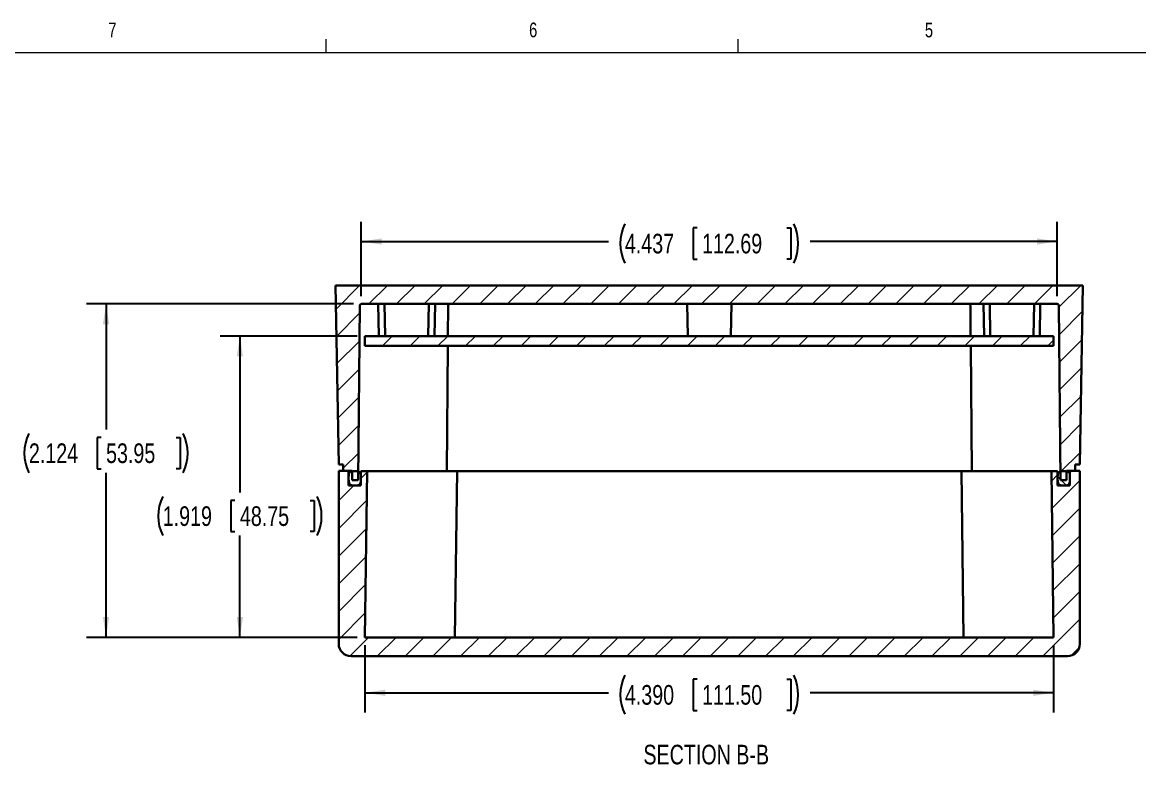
# Model space of a CAD drawing. Header units: inches. Extents: x 0.3 to 21.8, y 0.2 to 16.9.
# Drawn here: x 3.84 to 10.95, y 12.12 to 16.85 of the extents above; entities that cross this region are included whole.
import ezdxf

# ---------------------------------------------------------------- set-up
doc = ezdxf.new("R2010")
doc.units = ezdxf.units.IN
doc.header["$MEASUREMENT"] = 0
doc.layers.add('SLD-0', color=7, linetype='Continuous')
doc.styles.add('SLDTEXTSTYLE1', font='TXT', dxfattribs={"width": 0.75})
doc.dimstyles.new('SLDDIMSTYLE0', dxfattribs={"dimtxt": 0.125, "dimasz": 0.13, "dimexe": 0, "dimexo": 0.0625, "dimgap": 0.03125, "dimtad": 0, "dimtih": 1, "dimtoh": 1, "dimdec": 3, "dimrnd": 1e-09, "dimzin": 12, "dimdsep": 46, "dimtxsty": 'SLDTEXTSTYLE1', "dimsah": 1, "dimcen": 0.09, "dimadec": 0, "dimazin": 3, "dimtfac": 1, "dimtdec": 3, "dimtofl": 0, "dimtmove": 0, "dimatfit": 3, "dimfxl": 0, "dimfrac": 2, "dimtolj": 1, "dimtzin": 12, "dimarcsym": 0})
doc.dimstyles.new('SLDDIMSTYLE2', dxfattribs={"dimtxt": 0.125, "dimasz": 0.13, "dimexe": 0, "dimexo": 0.0625, "dimgap": 0.03125, "dimtad": 0, "dimtih": 1, "dimtoh": 1, "dimdec": 3, "dimrnd": 1e-09, "dimzin": 4, "dimdsep": 46, "dimtxsty": 'SLDTEXTSTYLE1', "dimsah": 1, "dimcen": 0.09, "dimadec": 0, "dimazin": 1, "dimtfac": 1, "dimtdec": 3, "dimtofl": 0, "dimtmove": 0, "dimatfit": 3, "dimfxl": 0, "dimfrac": 2, "dimtolj": 1, "dimtzin": 12, "dimarcsym": 0})

# ---------------------------------------------------------------- blocks, each defined once
blk = doc.blocks.new('_D_3')
at = {"layer": 'SLD-0', "color": 59}
for p, q in [((5.9458, 15.0597), (4.2438, 15.0597)), ((4.3688, 15.0597), (4.3688, 14.2594)), ((4.3371, 14.2086), (4.3117, 14.2086)), ((4.3117, 14.2086), (4.3117, 14.0102)), ((4.8162, 14.2086), (4.8416, 14.2086)), ((4.8416, 14.2086), (4.8416, 14.0102)), ((4.3117, 14.0102), (4.3371, 14.0102)), ((4.3688, 12.9356), (4.3688, 13.9848)), ((4.8416, 14.0102), (4.8162, 14.0102)), ((5.9692, 12.9356), (4.2438, 12.9356))]:
    blk.add_line(p, q, dxfattribs=at)
for centre, start, end in [((4.1262, 14.1094), 153.43495, 206.56505), ((4.6114, 14.1094), 333.43495, 26.56505)]:
    blk.add_arc(centre, 0.2786, start, end, dxfattribs=at)
for points in [[(4.3688, 15.0597), (4.3488, 14.9297), (4.3888, 14.9297)], [(4.3688, 12.9356), (4.3888, 13.0656), (4.3488, 13.0656)]]:
    blk.add_solid(points, dxfattribs=at)
at = {"layer": 'SLD-0', "color": 59, "char_height": 0.125, "attachment_point": 1, "style": 'SLDTEXTSTYLE1'}
for s, insert in [('2.124', (3.877, 14.1713)), ('53.95', (4.3688, 14.1713))]:
    blk.add_mtext(s, dxfattribs=dict(at, insert=insert))
blk = doc.blocks.new('_D_4')
at = {"layer": 'SLD-0', "color": 59}
for p, q in [((5.9692, 14.855), (5.0971, 14.855)), ((5.2221, 14.855), (5.2221, 13.8586)), ((5.1903, 13.8078), (5.1649, 13.8078)), ((5.1649, 13.8078), (5.1649, 13.6093)), ((5.6694, 13.8078), (5.6948, 13.8078)), ((5.6948, 13.8078), (5.6948, 13.6093)), ((5.1649, 13.6093), (5.1903, 13.6093)), ((5.6948, 13.6093), (5.6694, 13.6093)), ((5.2221, 12.9356), (5.2221, 13.584)), ((5.9692, 12.9356), (5.0971, 12.9356))]:
    blk.add_line(p, q, dxfattribs=at)
for centre, start, end in [((4.9795, 13.7086), 153.43495, 206.56505), ((5.4646, 13.7086), 333.43495, 26.56505)]:
    blk.add_arc(centre, 0.2786, start, end, dxfattribs=at)
for points in [[(5.2221, 14.855), (5.2021, 14.725), (5.2421, 14.725)], [(5.2221, 12.9356), (5.2421, 13.0656), (5.2021, 13.0656)]]:
    blk.add_solid(points, dxfattribs=at)
at = {"layer": 'SLD-0', "color": 59, "char_height": 0.125, "attachment_point": 1, "style": 'SLDTEXTSTYLE1'}
for s, insert in [('1.919', (4.7303, 13.7705)), ('48.75', (5.2221, 13.7705))]:
    blk.add_mtext(s, dxfattribs=dict(at, insert=insert))
blk = doc.blocks.new('_D_5')
at = {"layer": 'SLD-0', "color": 59}
for p, q in [((6.0192, 12.8856), (6.0192, 12.4577)), ((10.4091, 12.8856), (10.4091, 12.4577)), ((8.1363, 12.6693), (8.1109, 12.6693)), ((8.1109, 12.6693), (8.1109, 12.4708)), ((8.7077, 12.6693), (8.7331, 12.6693)), ((8.7331, 12.6693), (8.7331, 12.4708)), ((6.0192, 12.5827), (7.5707, 12.5827)), ((10.4091, 12.5827), (8.8577, 12.5827)), ((8.1109, 12.4708), (8.1363, 12.4708)), ((8.7331, 12.4708), (8.7077, 12.4708))]:
    blk.add_line(p, q, dxfattribs=at)
for centre, start, end in [((7.9254, 12.57), 153.43495, 206.56505), ((8.5029, 12.57), 333.43495, 26.56505)]:
    blk.add_arc(centre, 0.2786, start, end, dxfattribs=at)
for points in [[(6.0192, 12.5827), (6.1492, 12.5627), (6.1492, 12.6027)], [(10.4091, 12.5827), (10.2791, 12.6027), (10.2791, 12.5627)]]:
    blk.add_solid(points, dxfattribs=at)
at = {"layer": 'SLD-0', "color": 59, "char_height": 0.125, "attachment_point": 1, "style": 'SLDTEXTSTYLE1'}
for s, insert in [('4.390', (7.6762, 12.6319)), ('111.50', (8.168, 12.6319))]:
    blk.add_mtext(s, dxfattribs=dict(at, insert=insert))
blk = doc.blocks.new('_D_6')
at = {"layer": 'SLD-0'}
for p, q in [((5.9958, 15.1097), (5.9958, 15.5825)), ((8.1363, 15.544), (8.1109, 15.544)), ((8.1109, 15.544), (8.1109, 15.3456)), ((8.7077, 15.544), (8.7331, 15.544)), ((8.7331, 15.544), (8.7331, 15.3456)), ((10.4325, 15.1097), (10.4325, 15.5825)), ((5.9958, 15.4575), (7.5707, 15.4575)), ((10.4325, 15.4575), (8.8577, 15.4575)), ((8.1109, 15.3456), (8.1363, 15.3456)), ((8.7331, 15.3456), (8.7077, 15.3456))]:
    blk.add_line(p, q, dxfattribs=at)
for centre, start, end in [((7.9254, 15.4448), 153.43495, 206.56505), ((8.5029, 15.4448), 333.43495, 26.56505)]:
    blk.add_arc(centre, 0.2786, start, end, dxfattribs=at)
for points in [[(5.9958, 15.4575), (6.1258, 15.4375), (6.1258, 15.4775)], [(10.4325, 15.4575), (10.3025, 15.4775), (10.3025, 15.4375)]]:
    blk.add_solid(points, dxfattribs=at)
at = {"layer": 'SLD-0', "char_height": 0.125, "attachment_point": 1, "style": 'SLDTEXTSTYLE1'}
for s, insert in [('4.437', (7.6762, 15.5067)), ('112.69', (8.168, 15.5067))]:
    blk.add_mtext(s, dxfattribs=dict(at, insert=insert))

msp = doc.modelspace()

# ---------------------------------------------------------------- hatches: boundary and pattern name
at = {"linetype": 'Continuous', "lineweight": 0}
h = msp.add_hatch(dxfattribs=at)
h.set_pattern_fill('ANSI31', style=0)
edge = h.paths.add_edge_path(flags=0)
edge.add_line((5.852, 14.0361), (5.881, 14.0361))
edge.add_line((5.881, 14.0361), (5.881, 13.9967))
edge.add_line((5.881, 13.9967), (5.9373, 13.9967))
edge.add_line((5.9373, 13.9967), (5.9378, 13.9377))
edge.add_line((5.9378, 13.9377), (5.9761, 13.9377))
edge.add_line((5.9761, 13.9377), (5.9858, 15.0498))
edge.add_arc((5.9958, 15.0497), 0.01, 90, 179.5, ccw=False)
edge.add_line((5.9958, 15.0597), (10.4325, 15.0597))
edge.add_arc((10.4325, 15.0497), 0.01, 0.5, 90, ccw=False)
edge.add_line((10.4425, 15.0498), (10.4522, 13.9377))
edge.add_line((10.4522, 13.9377), (10.4906, 13.9377))
edge.add_line((10.4906, 13.9377), (10.4911, 13.9967))
edge.add_line((10.4911, 13.9967), (10.5474, 13.9967))
edge.add_line((10.5474, 13.9967), (10.5474, 14.0361))
edge.add_line((10.5474, 14.0361), (10.5764, 14.0361))
edge.add_line((10.5764, 14.0361), (10.5963, 15.1778))
edge.add_line((10.5963, 15.1778), (5.832, 15.1778))
edge.add_line((5.832, 15.1778), (5.852, 14.0361))
h = msp.add_hatch(dxfattribs=at)
h.set_pattern_fill('ANSI31', style=0)
h.paths.add_polyline_path([(6.0192, 14.7925), (10.4091, 14.7925), (10.4091, 14.855), (6.0192, 14.855)], flags=0)
h = msp.add_hatch(dxfattribs=at)
h.set_pattern_fill('ANSI31', style=0)
edge = h.paths.add_edge_path(flags=0)
edge.add_line((6.0192, 12.9356), (6.0331, 13.9947))
edge.add_line((6.0331, 13.9947), (5.9937, 13.9947))
edge.add_line((5.9937, 13.9947), (5.9937, 13.9027))
edge.add_line((5.9937, 13.9027), (5.915, 13.9027))
edge.add_line((5.915, 13.9027), (5.915, 13.9947))
edge.add_line((5.915, 13.9947), (5.907, 13.9947))
edge.add_line((5.907, 13.9947), (5.907, 13.9967))
edge.add_line((5.907, 13.9967), (5.852, 13.9967))
edge.add_line((5.852, 13.9967), (5.852, 12.8943))
edge.add_arc((5.9307, 12.8943), 0.0787, 180, 270)
edge.add_line((5.9307, 12.8156), (10.4976, 12.8156))
edge.add_arc((10.4976, 12.8943), 0.0787, 270, 360)
edge.add_line((10.5764, 12.8943), (10.5764, 13.9967))
edge.add_line((10.5764, 13.9967), (10.5214, 13.9967))
edge.add_line((10.5214, 13.9967), (10.5214, 13.9947))
edge.add_line((10.5214, 13.9947), (10.5134, 13.9947))
edge.add_line((10.5134, 13.9947), (10.5134, 13.9027))
edge.add_line((10.5134, 13.9027), (10.4346, 13.9027))
edge.add_line((10.4346, 13.9027), (10.4346, 13.9947))
edge.add_line((10.4346, 13.9947), (10.3953, 13.9947))
edge.add_line((10.3953, 13.9947), (10.4091, 12.9356))
edge.add_line((10.4091, 12.9356), (6.0192, 12.9356))
h = msp.add_hatch(dxfattribs=at)
h.set_pattern_fill('ANSI31', angle=90, style=0)
edge = h.paths.add_edge_path(flags=0)
edge.add_spline(control_points=[(5.9543, 13.9027), (5.9854, 13.9027), (5.9939, 13.9119), (5.9936, 13.9855), (5.9888, 13.9947), (5.9543, 13.9947)], knot_values=[0, 0, 0, 0, 0.45, 0.55, 1, 1, 1, 1], weights=[1, 1, 1, 1, 1, 1], degree=3, periodic=0)
edge.add_spline(control_points=[(5.9543, 13.9947), (5.9199, 13.9947), (5.9151, 13.9855), (5.9147, 13.9119), (5.9233, 13.9027), (5.9543, 13.9027)], knot_values=[0, 0, 0, 0, 0.45, 0.55, 1, 1, 1, 1], weights=[1, 1, 1, 1, 1, 1], degree=3, periodic=0)
h = msp.add_hatch(dxfattribs=at)
h.set_pattern_fill('ANSI31', angle=90, style=0)
edge = h.paths.add_edge_path(flags=0)
edge.add_spline(control_points=[(10.474, 13.9947), (10.4396, 13.9947), (10.4348, 13.9855), (10.4344, 13.9119), (10.4429, 13.9027), (10.474, 13.9027)], knot_values=[0, 0, 0, 0, 0.45, 0.55, 1, 1, 1, 1], weights=[1, 1, 1, 1, 1, 1], degree=3, periodic=0)
edge.add_spline(control_points=[(10.474, 13.9027), (10.5051, 13.9027), (10.5136, 13.9119), (10.5133, 13.9855), (10.5084, 13.9947), (10.474, 13.9947)], knot_values=[0, 0, 0, 0, 0.45, 0.55, 1, 1, 1, 1], weights=[1, 1, 1, 1, 1, 1], degree=3, periodic=0)

# ---------------------------------------------------------------- linework, layer by layer
at = {"color": 7, "linetype": 'Continuous', "lineweight": 0}
for p, q in [((5.7729, 16.6606), (5.7729, 16.7454)), ((8.3979, 16.6606), (8.3979, 16.7454)), ((0.5229, 16.6606), (21.5229, 16.6606))]:
    msp.add_line(p, q, dxfattribs=at)
at = {"color": 7, "linetype": 'Continuous', "lineweight": 30}
for p, q in [((5.852, 14.0361), (5.832, 15.1778)), ((10.5963, 15.1778), (5.832, 15.1778)), ((10.5963, 15.1778), (10.5764, 14.0361)), ((5.9761, 13.9377), (5.9858, 15.0498)), ((10.4325, 15.0597), (5.9958, 15.0597)), ((6.1043, 15.0597), (6.1079, 14.855)), ((6.1437, 15.0597), (6.1472, 14.855)), ((6.4228, 14.855), (6.4264, 15.0597)), ((6.4622, 14.855), (6.4658, 15.0597)), ((6.5498, 15.0498), (6.5481, 14.855)), ((8.0728, 15.0597), (8.0764, 14.855)), ((8.352, 14.855), (8.3555, 15.0597)), ((9.8786, 15.0498), (9.8803, 14.855)), ((9.9626, 15.0597), (9.9661, 14.855)), ((10.0019, 15.0597), (10.0055, 14.855)), ((10.2811, 14.855), (10.2847, 15.0597)), ((10.3205, 14.855), (10.324, 15.0597)), ((10.4425, 15.0498), (10.4522, 13.9377)), ((6.0192, 14.855), (6.0192, 14.7925)), ((10.4091, 14.855), (6.0192, 14.855)), ((10.4091, 14.7925), (10.4091, 14.855)), ((10.4091, 14.7925), (6.0192, 14.7925)), ((6.5475, 14.7925), (6.5406, 13.9947)), ((9.8808, 14.7925), (9.8878, 13.9947)), ((5.881, 14.0361), (5.852, 14.0361)), ((5.881, 14.0361), (5.881, 13.9967)), ((10.5764, 14.0361), (10.5474, 14.0361)), ((10.5474, 13.9967), (10.5474, 14.0361)), ((5.852, 13.9967), (5.852, 12.8943)), ((5.907, 13.9967), (5.852, 13.9967)), ((5.9373, 13.9967), (5.881, 13.9967)), ((5.907, 13.9947), (5.907, 13.9967)), ((5.907, 13.9947), (5.915, 13.9947)), ((5.915, 13.9947), (5.915, 13.9027)), ((5.915, 13.9947), (5.9373, 13.9947)), ((5.9373, 13.9967), (5.9378, 13.9377)), ((5.9937, 13.9947), (5.9937, 13.9027)), ((5.9937, 13.9947), (6.0331, 13.9947)), ((6.0331, 13.9947), (6.0192, 12.9356)), ((6.0331, 13.9947), (6.0831, 13.9947)), ((6.0831, 13.9947), (6.3038, 13.9947)), ((6.3038, 13.9947), (6.607, 13.9947)), ((6.5931, 12.9356), (6.607, 13.9947)), ((6.607, 13.9947), (6.657, 13.9947)), ((6.657, 13.9947), (9.7714, 13.9947)), ((9.7714, 13.9947), (9.8214, 13.9947)), ((9.8352, 12.9356), (9.8214, 13.9947)), ((9.8214, 13.9947), (10.1245, 13.9947)), ((10.1245, 13.9947), (10.3453, 13.9947)), ((10.3453, 13.9947), (10.3953, 13.9947)), ((10.4091, 12.9356), (10.3953, 13.9947)), ((10.3953, 13.9947), (10.4346, 13.9947)), ((10.4346, 13.9027), (10.4346, 13.9947)), ((10.4906, 13.9377), (10.4911, 13.9967)), ((10.5474, 13.9967), (10.4911, 13.9967)), ((10.4911, 13.9947), (10.5134, 13.9947)), ((10.5134, 13.9027), (10.5134, 13.9947)), ((10.5134, 13.9947), (10.5214, 13.9947)), ((10.5214, 13.9967), (10.5214, 13.9947)), ((10.5764, 13.9967), (10.5214, 13.9967)), ((10.5764, 12.8943), (10.5764, 13.9967)), ((5.9937, 13.9027), (5.915, 13.9027)), ((5.9761, 13.9377), (5.9378, 13.9377)), ((10.5134, 13.9027), (10.4346, 13.9027)), ((10.4906, 13.9377), (10.4522, 13.9377)), ((10.4091, 12.9356), (6.0192, 12.9356)), ((10.4976, 12.8156), (5.9307, 12.8156))]:
    msp.add_line(p, q, dxfattribs=at)
for centre, radius, start, end in [((5.9958, 15.0497), 0.01, 90, 179.5), ((6.5598, 15.0497), 0.01, 90, 179.5), ((9.8686, 15.0497), 0.01, 0.5, 90), ((10.4325, 15.0497), 0.01, 0.5, 90), ((5.9307, 12.8943), 0.0787, 180, 270), ((10.4976, 12.8943), 0.0787, 270, 0)]:
    msp.add_arc(centre, radius, start, end, dxfattribs=at)
for points, knots in [([(5.9543, 13.9027), (5.9505, 13.9028), (5.9435, 13.9029), (5.9341, 13.9043), (5.9268, 13.9071), (5.9206, 13.9124), (5.9168, 13.9213), (5.9151, 13.9339), (5.9149, 13.9516), (5.9149, 13.9676), (5.9175, 13.9799), (5.9204, 13.9861), (5.9261, 13.991), (5.9379, 13.9945), (5.9476, 13.9946), (5.9543, 13.9947)], [0, 0, 0, 0, 0.0791509, 0.142125, 0.1930623, 0.2383379, 0.3034091, 0.3875116, 0.4966709, 0.6652315, 0.7126591, 0.7529894, 0.8023108, 0.861998, 1, 1, 1, 1]), ([(5.9543, 13.9947), (5.959, 13.9946), (5.9671, 13.9945), (5.9773, 13.9929), (5.9841, 13.9898), (5.989, 13.9852), (5.9919, 13.9779), (5.9936, 13.9655), (5.9938, 13.9501), (5.9935, 13.9339), (5.9919, 13.9213), (5.988, 13.9124), (5.9819, 13.9071), (5.9745, 13.9043), (5.9652, 13.9029), (5.9582, 13.9028), (5.9543, 13.9027)], [0, 0, 0, 0, 0.095209, 0.165706, 0.208854, 0.247287, 0.299566, 0.364902, 0.503474, 0.612601, 0.696679, 0.761732, 0.806994, 0.857916, 0.920872, 1, 1, 1, 1]), ([(10.474, 13.9947), (10.4694, 13.9946), (10.4613, 13.9945), (10.4511, 13.9929), (10.4442, 13.9898), (10.4394, 13.9852), (10.4364, 13.9779), (10.4348, 13.9655), (10.4345, 13.9501), (10.4348, 13.9339), (10.4364, 13.9213), (10.4403, 13.9124), (10.4464, 13.9071), (10.4538, 13.9043), (10.4632, 13.9029), (10.4701, 13.9028), (10.474, 13.9027)], [0, 0, 0, 0, 0.095209, 0.165706, 0.208854, 0.247287, 0.299566, 0.364902, 0.503474, 0.612601, 0.696679, 0.761732, 0.806994, 0.857916, 0.920872, 1, 1, 1, 1]), ([(10.474, 13.9027), (10.4779, 13.9028), (10.4848, 13.9029), (10.4942, 13.9043), (10.5016, 13.9071), (10.5077, 13.9124), (10.5116, 13.9213), (10.5132, 13.9339), (10.5135, 13.9516), (10.5135, 13.9676), (10.5109, 13.9799), (10.508, 13.9861), (10.5023, 13.991), (10.4905, 13.9945), (10.4808, 13.9946), (10.474, 13.9947)], [0, 0, 0, 0, 0.0791509, 0.142125, 0.1930623, 0.2383379, 0.3034091, 0.3875116, 0.4966709, 0.6652315, 0.7126591, 0.7529894, 0.8023108, 0.861998, 1, 1, 1, 1])]:
    msp.add_open_spline(points, degree=3, knots=knots, dxfattribs=at)

# ---------------------------------------------------------------- texts
at = {"color": 7, "linetype": 'Continuous', "lineweight": 0, "char_height": 0.0937, "attachment_point": 1, "style": 'SLDTEXTSTYLE1'}
for s, insert in [('7', (4.3832, 16.8525)), ('6', (7.0654, 16.8522)), ('5', (9.5886, 16.8517))]:
    msp.add_mtext(s, dxfattribs=dict(at, insert=insert))
at = {"layer": 'SLD-0', "insert": (8.1948, 12.2516), "char_height": 0.125, "attachment_point": 2, "style": 'SLDTEXTSTYLE1'}
msp.add_mtext('SECTION B-B', dxfattribs=at)

# ---------------------------------------------------------------- dimensions: what is measured, and where the dimension line sits
at = {"layer": 'SLD-0'}
dim = msp.add_linear_dim(base=(5.9958, 15.4575), p1=(10.4325, 15.0597), p2=(5.9958, 15.0597), text='(<>)', dimstyle='SLDDIMSTYLE0', dxfattribs=at)
dim.commit()
dim.dimension.update_dxf_attribs({"geometry": '_D_6', "text_midpoint": (8.2142, 15.4575), "dimtype": 160})
at = {"layer": 'SLD-0', "color": 59}
for base, p1, picture, middle in [((4.3688, 12.9356), (5.9958, 15.0597), '_D_3', (4.3688, 14.1221)), ((5.2221, 12.9356), (6.0192, 14.855), '_D_4', (5.2221, 13.7213))]:
    dim = msp.add_linear_dim(base=base, p1=p1, p2=(6.0192, 12.9356), angle=90, text='(<>)', dimstyle='SLDDIMSTYLE0', dxfattribs=at)
    dim.commit()
    dim.dimension.update_dxf_attribs({"geometry": picture, "text_midpoint": middle, "dimtype": 160})
dim = msp.add_linear_dim(base=(10.4091, 12.5827), p1=(6.0192, 12.9356), p2=(10.4091, 12.9356), text='(<>)', dimstyle='SLDDIMSTYLE2', dxfattribs=at)
dim.commit()
dim.dimension.update_dxf_attribs({"geometry": '_D_5', "text_midpoint": (8.2142, 12.5827), "dimtype": 160})

doc.saveas('drawing.dxf')
